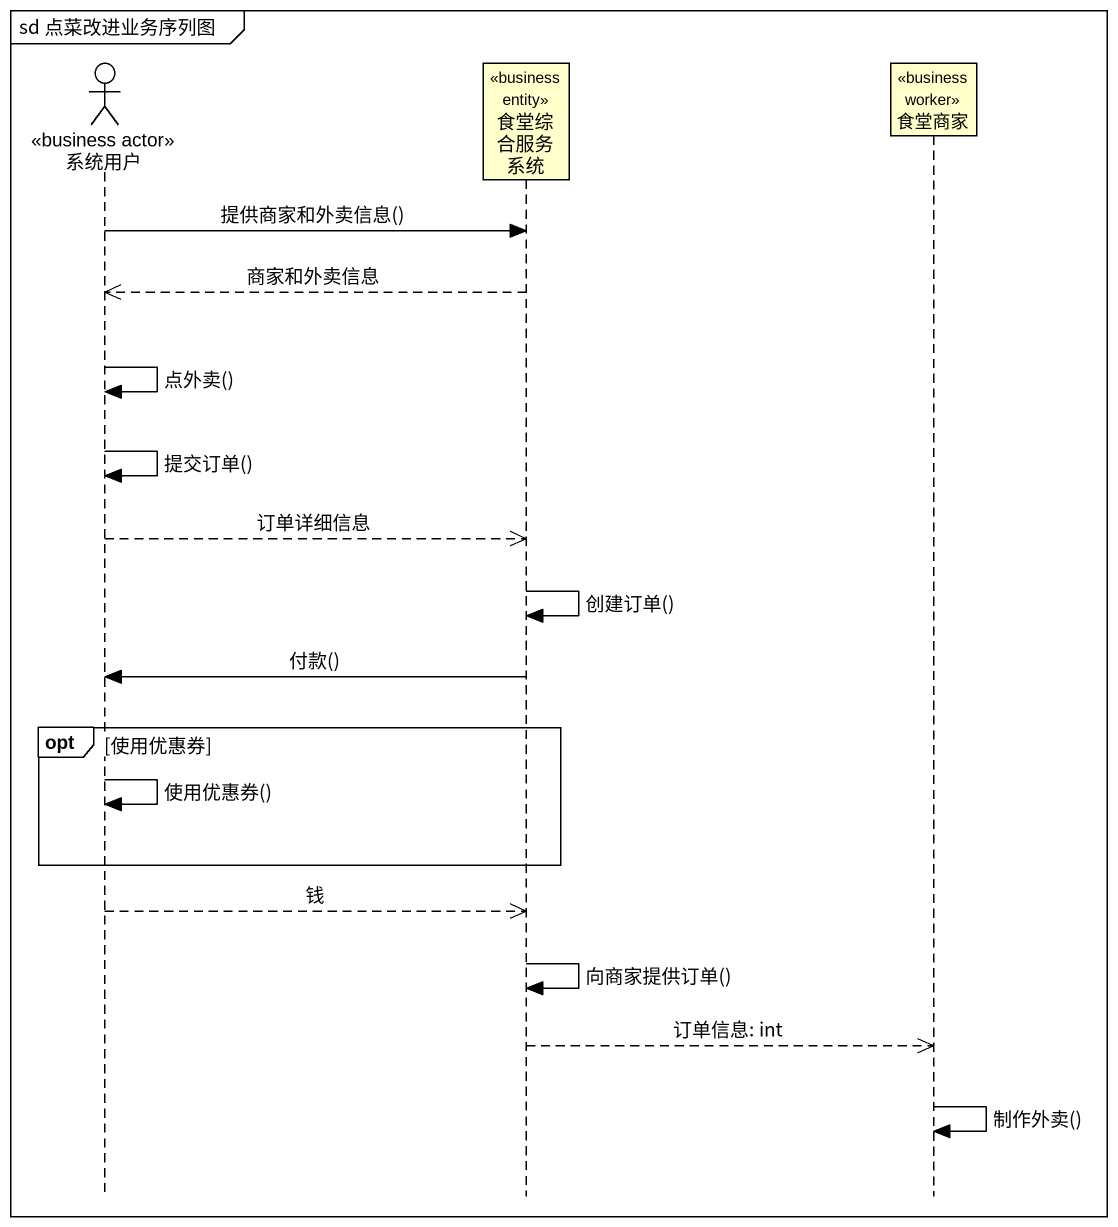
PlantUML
@startuml
mainframe sd 点菜改进业务序列图
hide footbox
actor 系统用户 <<business actor>>
participant 食堂综合服务系统 <<business entity>>
participant 食堂商家 <<business worker>>

系统用户 -> 食堂综合服务系统 : 提供商家和外卖信息()
食堂综合服务系统 -->> 系统用户 : 商家和外卖信息
系统用户 -> 系统用户 : 点外卖()
系统用户 -> 系统用户 : 提交订单()
系统用户 -->> 食堂综合服务系统 : 订单详细信息
食堂综合服务系统 -> 食堂综合服务系统 : 创建订单()
食堂综合服务系统 -> 系统用户 : 付款()
opt 使用优惠券
  系统用户 -> 系统用户 : 使用优惠券()
end
系统用户 -->> 食堂综合服务系统 : 钱
食堂综合服务系统 -> 食堂综合服务系统 : 向商家提供订单()
食堂综合服务系统 -->> 食堂商家 : 订单信息: int
食堂商家 -> 食堂商家 : 制作外卖()
@enduml
